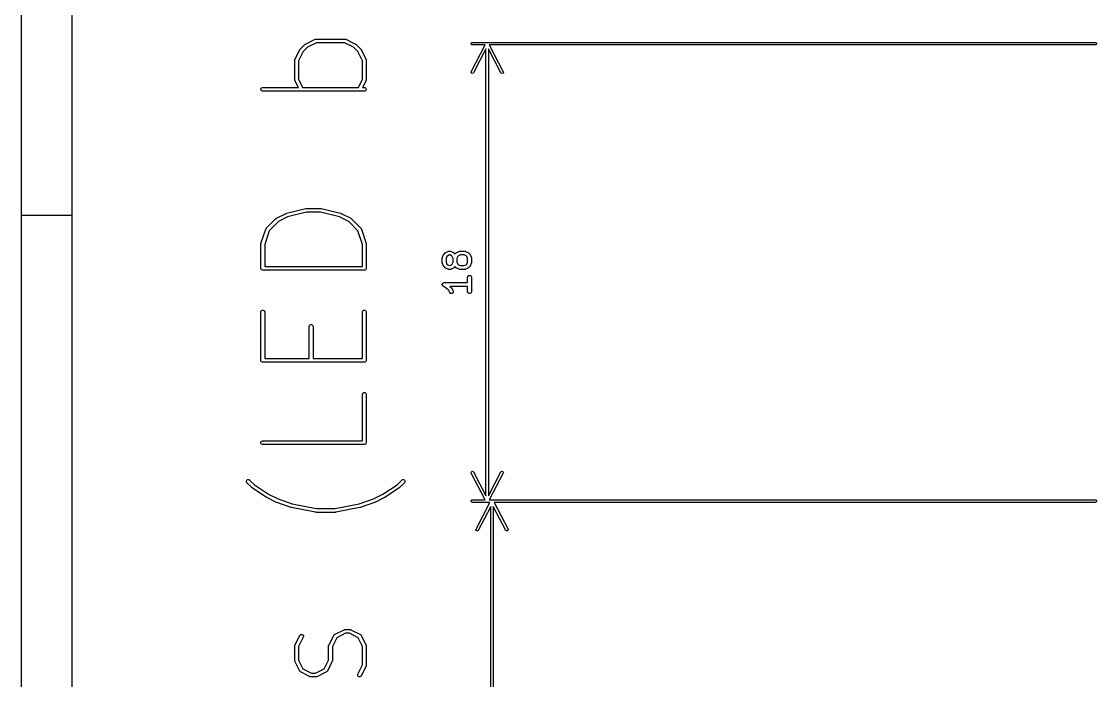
# Model space of a CAD drawing. Header units: inches. Extents: x 0.4 to 11.3, y -7.9 to -0.4.
# Drawn here: x 0.394 to 2.06, y -3.083 to -2.062 of the extents above; entities that cross this region are included whole.
import ezdxf

# ---------------------------------------------------------------- set-up
doc = ezdxf.new("R2010")
doc.units = ezdxf.units.IN
doc.header["$MEASUREMENT"] = 0
doc.layers.add('User.Drawings', color=9, linetype='CONTINUOUS', true_color=0xc2c2c2)

msp = doc.modelspace()

# ---------------------------------------------------------------- linework, layer by layer
at = {"layer": 'BLACK', "linetype": 'CONTINUOUS'}
for p, q in [((0.3937, -7.8743), (0.3937, -0.3937)), ((0.4724, -7.7956), (0.4724, -0.4724)), ((0.3937, -2.3622), (0.4724, -2.3622))]:
    msp.add_line(p, q, dxfattribs=at)
at = {"layer": 'User.Drawings', "linetype": 'CONTINUOUS'}
for p, q in [((0.8257, -2.105), (0.8332, -2.0975)), ((0.8332, -2.0975), (0.8335, -2.0973)), ((0.8335, -2.0973), (0.8336, -2.0972)), ((0.8335, -2.0973), (0.8335, -2.0973)), ((0.8336, -2.0972), (0.8337, -2.0971)), ((0.8337, -2.0971), (0.834, -2.097)), ((0.8337, -2.0971), (0.8337, -2.0971)), ((0.834, -2.097), (0.849, -2.0895)), ((0.851, -2.0951), (0.8371, -2.102)), ((0.849, -2.0895), (0.8495, -2.0893)), ((0.8495, -2.0893), (0.8496, -2.0892)), ((0.8496, -2.0892), (0.8497, -2.0892)), ((0.8497, -2.0892), (0.8503, -2.0892)), ((0.8503, -2.0892), (0.8953, -2.0892)), ((0.8946, -2.0951), (0.851, -2.0951)), ((0.9086, -2.102), (0.8946, -2.0951)), ((0.8953, -2.0892), (0.8959, -2.0892)), ((0.8959, -2.0892), (0.896, -2.0892)), ((0.896, -2.0892), (0.8961, -2.0893)), ((0.8961, -2.0893), (0.8966, -2.0895)), ((0.8966, -2.0895), (0.9116, -2.097)), ((0.9116, -2.097), (0.9119, -2.0971)), ((0.9119, -2.0971), (0.9119, -2.0971)), ((0.9119, -2.0971), (0.912, -2.0972)), ((0.912, -2.0972), (0.9121, -2.0973)), ((0.9121, -2.0973), (0.9122, -2.0973)), ((0.9122, -2.0973), (0.9124, -2.0975)), ((0.9124, -2.0975), (0.9199, -2.105)), ((1.0908, -2.0957), (1.0919, -2.0946)), ((1.0908, -2.0972), (1.0908, -2.0957)), ((1.0919, -2.0983), (1.0908, -2.0972)), ((1.0909, -2.1399), (1.1125, -2.0984)), ((1.0919, -2.0946), (1.0927, -2.0945)), ((1.0927, -2.0984), (1.0919, -2.0983)), ((1.0927, -2.0945), (2.0586, -2.0945)), ((1.1125, -2.0984), (1.0927, -2.0984)), ((2.0586, -2.0984), (1.119, -2.0984)), ((1.119, -2.0984), (1.1406, -2.1399)), ((2.0586, -2.0945), (2.0593, -2.0946)), ((2.0593, -2.0983), (2.0586, -2.0984)), ((2.0593, -2.0946), (2.0604, -2.0957)), ((2.0604, -2.0972), (2.0593, -2.0983)), ((2.0604, -2.0957), (2.0604, -2.0972)), ((0.8177, -2.1208), (0.8252, -2.1058)), ((0.8302, -2.1088), (0.8233, -2.1228)), ((0.8252, -2.1058), (0.8253, -2.1055)), ((0.8253, -2.1055), (0.8254, -2.1055)), ((0.8254, -2.1054), (0.8255, -2.1053)), ((0.8254, -2.1055), (0.8254, -2.1054)), ((0.8255, -2.1052), (0.8257, -2.105)), ((0.8255, -2.1053), (0.8255, -2.1052)), ((0.8371, -2.102), (0.8302, -2.1088)), ((0.9154, -2.1088), (0.9086, -2.102)), ((0.9223, -2.1228), (0.9154, -2.1088)), ((0.9199, -2.105), (0.9201, -2.1052)), ((0.9201, -2.1052), (0.9201, -2.1053)), ((0.9201, -2.1053), (0.9202, -2.1054)), ((0.9202, -2.1054), (0.9203, -2.1055)), ((0.9203, -2.1055), (0.9203, -2.1055)), ((0.9203, -2.1055), (0.9204, -2.1058)), ((0.9204, -2.1058), (0.9279, -2.1208)), ((1.1138, -2.1045), (1.0944, -2.1417)), ((1.1138, -2.7971), (1.1138, -2.1045)), ((1.1371, -2.1417), (1.1177, -2.1045)), ((1.1177, -2.1045), (1.1177, -2.7971)), ((0.8174, -2.1215), (0.8175, -2.1214)), ((0.8174, -2.1221), (0.8174, -2.1215)), ((0.8174, -2.1521), (0.8174, -2.1221)), ((0.8175, -2.1213), (0.8177, -2.1208)), ((0.8175, -2.1214), (0.8175, -2.1213)), ((0.8233, -2.1228), (0.8233, -2.1514)), ((0.9223, -2.1514), (0.9223, -2.1228)), ((0.9279, -2.1208), (0.9282, -2.1213)), ((0.9282, -2.1213), (0.9282, -2.1214)), ((0.9282, -2.1214), (0.9282, -2.1215)), ((0.9282, -2.1215), (0.9283, -2.1221)), ((0.9283, -2.1221), (0.9283, -2.1521)), ((1.0907, -2.1406), (1.0909, -2.1399)), ((1.0912, -2.1421), (1.0907, -2.1406)), ((1.0925, -2.1428), (1.0912, -2.1421)), ((1.0939, -2.1423), (1.0925, -2.1428)), ((1.0944, -2.1417), (1.0939, -2.1423)), ((1.1376, -2.1423), (1.1371, -2.1417)), ((1.139, -2.1428), (1.1376, -2.1423)), ((1.1403, -2.1421), (1.139, -2.1428)), ((1.1408, -2.1406), (1.1403, -2.1421)), ((1.1406, -2.1399), (1.1408, -2.1406)), ((0.7649, -2.1665), (0.7654, -2.1655)), ((0.7649, -2.1677), (0.7649, -2.1665)), ((0.7654, -2.1655), (0.7662, -2.1646)), ((0.7662, -2.1646), (0.7672, -2.1642)), ((0.7672, -2.1642), (0.7678, -2.1641)), ((0.7678, -2.1641), (0.823, -2.1641)), ((0.8174, -2.1527), (0.8174, -2.1521)), ((0.8175, -2.1528), (0.8174, -2.1527)), ((0.8175, -2.1529), (0.8175, -2.1528)), ((0.8177, -2.1534), (0.8175, -2.1529)), ((0.823, -2.1641), (0.8177, -2.1534)), ((0.8233, -2.1514), (0.8296, -2.1641)), ((0.8296, -2.1641), (0.916, -2.1641)), ((0.916, -2.1641), (0.9223, -2.1514)), ((0.9279, -2.1534), (0.9226, -2.1641)), ((0.9226, -2.1641), (0.9253, -2.1641)), ((0.9253, -2.1641), (0.9259, -2.1642)), ((0.9259, -2.1642), (0.9269, -2.1646)), ((0.9269, -2.1646), (0.9278, -2.1655)), ((0.9278, -2.1655), (0.9282, -2.1665)), ((0.9282, -2.1529), (0.9279, -2.1534)), ((0.9283, -2.1521), (0.9282, -2.1527)), ((0.9282, -2.1527), (0.9282, -2.1528)), ((0.9282, -2.1528), (0.9282, -2.1529)), ((0.9282, -2.1665), (0.9282, -2.1677)), ((0.7654, -2.1687), (0.7649, -2.1677)), ((0.7662, -2.1695), (0.7654, -2.1687)), ((0.7672, -2.17), (0.7662, -2.1695)), ((0.7678, -2.17), (0.7672, -2.17)), ((0.9253, -2.17), (0.7678, -2.17)), ((0.9259, -2.17), (0.9253, -2.17)), ((0.9269, -2.1695), (0.9259, -2.17)), ((0.9278, -2.1687), (0.9269, -2.1695)), ((0.9282, -2.1677), (0.9278, -2.1687)), ((0.789, -2.3669), (0.804, -2.3594)), ((0.8063, -2.3649), (0.7921, -2.372)), ((0.804, -2.3594), (0.804, -2.3594)), ((0.804, -2.3594), (0.8041, -2.3594)), ((0.8041, -2.3594), (0.8043, -2.3593)), ((0.8043, -2.3593), (0.8045, -2.3592)), ((0.8045, -2.3592), (0.8046, -2.3592)), ((0.8046, -2.3592), (0.8346, -2.3517)), ((0.8046, -2.3592), (0.8046, -2.3592)), ((0.8357, -2.3575), (0.8063, -2.3649)), ((0.8346, -2.3517), (0.8347, -2.3517)), ((0.8347, -2.3517), (0.8347, -2.3517)), ((0.8347, -2.3517), (0.835, -2.3517)), ((0.835, -2.3517), (0.8352, -2.3516)), ((0.8352, -2.3516), (0.8352, -2.3516)), ((0.8352, -2.3516), (0.8353, -2.3516)), ((0.8353, -2.3516), (0.8578, -2.3516)), ((0.8574, -2.3575), (0.8357, -2.3575)), ((0.8868, -2.3649), (0.8574, -2.3575)), ((0.8578, -2.3516), (0.8579, -2.3516)), ((0.8579, -2.3516), (0.858, -2.3516)), ((0.858, -2.3516), (0.8582, -2.3517)), ((0.8582, -2.3517), (0.8584, -2.3517)), ((0.8584, -2.3517), (0.8584, -2.3517)), ((0.8584, -2.3517), (0.8585, -2.3517)), ((0.8585, -2.3517), (0.8885, -2.3592)), ((0.9011, -2.372), (0.8868, -2.3649)), ((0.8885, -2.3592), (0.8886, -2.3592)), ((0.8886, -2.3592), (0.8886, -2.3592)), ((0.8886, -2.3592), (0.8888, -2.3593)), ((0.8888, -2.3593), (0.8891, -2.3594)), ((0.8891, -2.3594), (0.8891, -2.3594)), ((0.8891, -2.3594), (0.8891, -2.3594)), ((0.8891, -2.3594), (0.9041, -2.3669)), ((0.7725, -2.3836), (0.7728, -2.3831)), ((0.7728, -2.383), (0.7729, -2.3829)), ((0.7728, -2.3831), (0.7728, -2.383)), ((0.7729, -2.3829), (0.7732, -2.3825)), ((0.7732, -2.3825), (0.7882, -2.3675)), ((0.7921, -2.372), (0.7779, -2.3862)), ((0.7882, -2.3675), (0.7885, -2.3673)), ((0.7885, -2.3673), (0.7885, -2.3672)), ((0.7885, -2.3672), (0.7886, -2.3672)), ((0.7886, -2.3672), (0.7887, -2.3671)), ((0.7887, -2.3671), (0.7888, -2.3671)), ((0.7888, -2.3671), (0.789, -2.3669)), ((0.9152, -2.3862), (0.9011, -2.372)), ((0.9041, -2.3669), (0.9044, -2.3671)), ((0.9044, -2.3671), (0.9044, -2.3671)), ((0.9044, -2.3671), (0.9045, -2.3672)), ((0.9045, -2.3672), (0.9046, -2.3672)), ((0.9046, -2.3672), (0.9047, -2.3673)), ((0.9047, -2.3673), (0.9049, -2.3675)), ((0.9049, -2.3675), (0.9199, -2.3825)), ((0.9199, -2.3825), (0.9203, -2.3829)), ((0.9203, -2.3829), (0.9203, -2.383)), ((0.9203, -2.383), (0.9204, -2.3831)), ((0.9204, -2.3831), (0.9206, -2.3836)), ((0.765, -2.4061), (0.7725, -2.3836)), ((0.7779, -2.3862), (0.7708, -2.4075)), ((0.9223, -2.4075), (0.9152, -2.3862)), ((0.9206, -2.3836), (0.9281, -2.4061)), ((0.7649, -2.4065), (0.765, -2.4064)), ((0.7649, -2.4066), (0.7649, -2.4065)), ((0.7649, -2.4067), (0.7649, -2.4066)), ((0.7649, -2.4068), (0.7649, -2.4067)), ((0.7649, -2.4071), (0.7649, -2.4068)), ((0.7649, -2.4446), (0.7649, -2.4071)), ((0.765, -2.4064), (0.765, -2.4061)), ((0.7708, -2.4075), (0.7708, -2.4416)), ((0.9223, -2.4416), (0.9223, -2.4075)), ((0.9281, -2.4061), (0.9282, -2.4064)), ((0.9282, -2.4064), (0.9282, -2.4065)), ((0.9282, -2.4065), (0.9282, -2.4066)), ((0.9282, -2.4066), (0.9282, -2.4067)), ((0.9282, -2.4067), (0.9282, -2.4068)), ((0.9282, -2.4068), (0.9283, -2.4071)), ((0.9283, -2.4071), (0.9283, -2.4446)), ((1.0461, -2.4277), (1.0462, -2.4276)), ((1.0461, -2.4283), (1.0461, -2.4277)), ((1.0461, -2.4358), (1.0461, -2.4283)), ((1.0462, -2.4275), (1.0464, -2.427)), ((1.0462, -2.4276), (1.0462, -2.4275)), ((1.0464, -2.427), (1.0482, -2.4232)), ((1.0482, -2.4232), (1.0484, -2.423)), ((1.0484, -2.4229), (1.0485, -2.4228)), ((1.0484, -2.423), (1.0484, -2.4229)), ((1.0485, -2.4228), (1.0486, -2.4227)), ((1.0486, -2.4227), (1.0488, -2.4225)), ((1.0486, -2.4227), (1.0486, -2.4227)), ((1.0488, -2.4225), (1.0507, -2.4206)), ((1.0507, -2.4206), (1.0509, -2.4204)), ((1.0509, -2.4204), (1.0509, -2.4203)), ((1.0509, -2.4203), (1.051, -2.4203)), ((1.051, -2.4203), (1.0511, -2.4202)), ((1.0511, -2.4202), (1.0512, -2.4202)), ((1.0512, -2.4202), (1.0514, -2.42)), ((1.0514, -2.42), (1.0552, -2.4182)), ((1.0533, -2.4263), (1.052, -2.429)), ((1.052, -2.429), (1.052, -2.4351)), ((1.0545, -2.4251), (1.0533, -2.4263)), ((1.0572, -2.4237), (1.0545, -2.4251)), ((1.0552, -2.4182), (1.0557, -2.4179)), ((1.0557, -2.4179), (1.0558, -2.4179)), ((1.0558, -2.4179), (1.0559, -2.4179)), ((1.0559, -2.4179), (1.0565, -2.4178)), ((1.0565, -2.4178), (1.0584, -2.4178)), ((1.0577, -2.4237), (1.0572, -2.4237)), ((1.0604, -2.4251), (1.0577, -2.4237)), ((1.0584, -2.4178), (1.059, -2.4179)), ((1.059, -2.4179), (1.0591, -2.4179)), ((1.0591, -2.4179), (1.0592, -2.4179)), ((1.0592, -2.4179), (1.0597, -2.4182)), ((1.0597, -2.4182), (1.0635, -2.42)), ((1.0616, -2.4263), (1.0604, -2.4251)), ((1.0629, -2.429), (1.0616, -2.4263)), ((1.0629, -2.4351), (1.0629, -2.429)), ((1.0635, -2.42), (1.0637, -2.4202)), ((1.0637, -2.4202), (1.0638, -2.4202)), ((1.0638, -2.4202), (1.0639, -2.4203)), ((1.0639, -2.4203), (1.0639, -2.4203)), ((1.0639, -2.4203), (1.064, -2.4204)), ((1.064, -2.4204), (1.0642, -2.4206)), ((1.0642, -2.4206), (1.0659, -2.4222)), ((1.0659, -2.4222), (1.0675, -2.4206)), ((1.0675, -2.4206), (1.0678, -2.4204)), ((1.0678, -2.4204), (1.0678, -2.4203)), ((1.0678, -2.4203), (1.0679, -2.4203)), ((1.0679, -2.4203), (1.068, -2.4202)), ((1.068, -2.4202), (1.0681, -2.4202)), ((1.0681, -2.4202), (1.0683, -2.42)), ((1.0683, -2.42), (1.0721, -2.4182)), ((1.0702, -2.4263), (1.0688, -2.429)), ((1.0688, -2.429), (1.0688, -2.4351)), ((1.0714, -2.4251), (1.0702, -2.4263)), ((1.0741, -2.4237), (1.0714, -2.4251)), ((1.0721, -2.4182), (1.0726, -2.4179)), ((1.0726, -2.4179), (1.0727, -2.4179)), ((1.0727, -2.4179), (1.0728, -2.4179)), ((1.0728, -2.4179), (1.0734, -2.4178)), ((1.0734, -2.4178), (1.0809, -2.4178)), ((1.0802, -2.4237), (1.0741, -2.4237)), ((1.0829, -2.4251), (1.0802, -2.4237)), ((1.0809, -2.4178), (1.0815, -2.4179)), ((1.0815, -2.4179), (1.0816, -2.4179)), ((1.0816, -2.4179), (1.0817, -2.4179)), ((1.0817, -2.4179), (1.0822, -2.4182)), ((1.0822, -2.4182), (1.0859, -2.42)), ((1.0841, -2.4263), (1.0829, -2.4251)), ((1.0854, -2.429), (1.0841, -2.4263)), ((1.0854, -2.4351), (1.0854, -2.429)), ((1.0859, -2.42), (1.0862, -2.4202)), ((1.0862, -2.4202), (1.0863, -2.4202)), ((1.0863, -2.4202), (1.0864, -2.4203)), ((1.0864, -2.4203), (1.0864, -2.4203)), ((1.0864, -2.4203), (1.0865, -2.4204)), ((1.0865, -2.4204), (1.0867, -2.4206)), ((1.0867, -2.4206), (1.0886, -2.4225)), ((1.0886, -2.4225), (1.0888, -2.4227)), ((1.0888, -2.4227), (1.0888, -2.4227)), ((1.0888, -2.4227), (1.0889, -2.4228)), ((1.0889, -2.4228), (1.089, -2.4229)), ((1.089, -2.4229), (1.089, -2.423)), ((1.089, -2.423), (1.0891, -2.4232)), ((1.0891, -2.4232), (1.091, -2.427)), ((1.091, -2.427), (1.0912, -2.4275)), ((1.0912, -2.4275), (1.0912, -2.4276)), ((1.0912, -2.4276), (1.0913, -2.4277)), ((1.0913, -2.4277), (1.0913, -2.4283)), ((1.0913, -2.4283), (1.0913, -2.4358)), ((0.7649, -2.4451), (0.7649, -2.4446)), ((0.7654, -2.4462), (0.7649, -2.4451)), ((0.7662, -2.447), (0.7654, -2.4462)), ((0.7672, -2.4475), (0.7662, -2.447)), ((0.7678, -2.4475), (0.7672, -2.4475)), ((0.9253, -2.4475), (0.7678, -2.4475)), ((0.7708, -2.4416), (0.9223, -2.4416)), ((0.9259, -2.4475), (0.9253, -2.4475)), ((0.9269, -2.447), (0.9259, -2.4475)), ((0.9278, -2.4462), (0.9269, -2.447)), ((0.9282, -2.4451), (0.9278, -2.4462)), ((0.9283, -2.4446), (0.9282, -2.4451)), ((1.0461, -2.4364), (1.0461, -2.4358)), ((1.0462, -2.4365), (1.0461, -2.4364)), ((1.0462, -2.4366), (1.0462, -2.4365)), ((1.0464, -2.4371), (1.0462, -2.4366)), ((1.0482, -2.4409), (1.0464, -2.4371)), ((1.0484, -2.4411), (1.0482, -2.4409)), ((1.0484, -2.4412), (1.0484, -2.4411)), ((1.0485, -2.4413), (1.0484, -2.4412)), ((1.0486, -2.4413), (1.0485, -2.4413)), ((1.0486, -2.4414), (1.0486, -2.4413)), ((1.0488, -2.4416), (1.0486, -2.4414)), ((1.0507, -2.4435), (1.0488, -2.4416)), ((1.0509, -2.4437), (1.0507, -2.4435)), ((1.051, -2.4438), (1.0509, -2.4437)), ((1.0509, -2.4437), (1.0509, -2.4437)), ((1.0511, -2.4439), (1.051, -2.4438)), ((1.0512, -2.4439), (1.0511, -2.4439)), ((1.0514, -2.4441), (1.0512, -2.4439)), ((1.0552, -2.4459), (1.0514, -2.4441)), ((1.052, -2.4351), (1.0533, -2.4378)), ((1.0533, -2.4378), (1.0545, -2.439)), ((1.0545, -2.439), (1.0572, -2.4403)), ((1.0557, -2.4461), (1.0552, -2.4459)), ((1.0558, -2.4461), (1.0557, -2.4461)), ((1.0559, -2.4462), (1.0558, -2.4461)), ((1.0565, -2.4462), (1.0559, -2.4462)), ((1.0584, -2.4462), (1.0565, -2.4462)), ((1.0572, -2.4403), (1.0577, -2.4403)), ((1.0577, -2.4403), (1.0604, -2.439)), ((1.059, -2.4462), (1.0584, -2.4462)), ((1.0591, -2.4461), (1.059, -2.4462)), ((1.0592, -2.4461), (1.0591, -2.4461)), ((1.0597, -2.4459), (1.0592, -2.4461)), ((1.0635, -2.4441), (1.0597, -2.4459)), ((1.0604, -2.439), (1.0616, -2.4378)), ((1.0616, -2.4378), (1.0629, -2.4351)), ((1.0637, -2.4439), (1.0635, -2.4441)), ((1.0638, -2.4439), (1.0637, -2.4439)), ((1.0639, -2.4438), (1.0638, -2.4439)), ((1.064, -2.4437), (1.0639, -2.4437)), ((1.0639, -2.4437), (1.0639, -2.4438)), ((1.0642, -2.4435), (1.064, -2.4437)), ((1.0659, -2.4418), (1.0642, -2.4435)), ((1.0675, -2.4435), (1.0659, -2.4418)), ((1.0678, -2.4437), (1.0675, -2.4435)), ((1.0679, -2.4438), (1.0678, -2.4437)), ((1.0678, -2.4437), (1.0678, -2.4437)), ((1.068, -2.4439), (1.0679, -2.4438)), ((1.0681, -2.4439), (1.068, -2.4439)), ((1.0683, -2.4441), (1.0681, -2.4439)), ((1.0721, -2.4459), (1.0683, -2.4441)), ((1.0688, -2.4351), (1.0702, -2.4378)), ((1.0702, -2.4378), (1.0714, -2.439)), ((1.0714, -2.439), (1.0741, -2.4403)), ((1.0726, -2.4461), (1.0721, -2.4459)), ((1.0727, -2.4461), (1.0726, -2.4461)), ((1.0728, -2.4462), (1.0727, -2.4461)), ((1.0734, -2.4462), (1.0728, -2.4462)), ((1.0809, -2.4462), (1.0734, -2.4462)), ((1.0741, -2.4403), (1.0802, -2.4403)), ((1.0802, -2.4403), (1.0829, -2.439)), ((1.0815, -2.4462), (1.0809, -2.4462)), ((1.0816, -2.4461), (1.0815, -2.4462)), ((1.0817, -2.4461), (1.0816, -2.4461)), ((1.0822, -2.4459), (1.0817, -2.4461)), ((1.0859, -2.4441), (1.0822, -2.4459)), ((1.0829, -2.439), (1.0841, -2.4378)), ((1.0841, -2.4378), (1.0854, -2.4351)), ((1.0862, -2.4439), (1.0859, -2.4441)), ((1.0863, -2.4439), (1.0862, -2.4439)), ((1.0864, -2.4438), (1.0863, -2.4439)), ((1.0865, -2.4437), (1.0864, -2.4437)), ((1.0864, -2.4437), (1.0864, -2.4438)), ((1.0867, -2.4435), (1.0865, -2.4437)), ((1.0886, -2.4416), (1.0867, -2.4435)), ((1.0888, -2.4414), (1.0886, -2.4416)), ((1.0889, -2.4413), (1.0888, -2.4413)), ((1.0888, -2.4413), (1.0888, -2.4414)), ((1.089, -2.4412), (1.0889, -2.4413)), ((1.0891, -2.4409), (1.089, -2.4411)), ((1.089, -2.4411), (1.089, -2.4412)), ((1.091, -2.4371), (1.0891, -2.4409)), ((1.0912, -2.4366), (1.091, -2.4371)), ((1.0913, -2.4364), (1.0912, -2.4365)), ((1.0912, -2.4365), (1.0912, -2.4366)), ((1.0913, -2.4358), (1.0913, -2.4364)), ((1.0482, -2.4668), (1.0484, -2.4666)), ((1.0484, -2.4666), (1.049, -2.4666)), ((1.049, -2.4666), (1.049, -2.4666)), ((1.049, -2.4666), (1.049, -2.4666)), ((1.049, -2.4666), (1.049, -2.4666)), ((1.049, -2.4666), (1.0854, -2.4666)), ((1.0854, -2.4583), (1.0855, -2.4577)), ((1.0854, -2.4666), (1.0854, -2.4583)), ((1.0855, -2.4577), (1.0859, -2.4566)), ((1.0859, -2.4566), (1.0867, -2.4558)), ((1.0867, -2.4558), (1.0878, -2.4554)), ((1.0878, -2.4554), (1.089, -2.4554)), ((1.089, -2.4554), (1.09, -2.4558)), ((1.09, -2.4558), (1.0908, -2.4566)), ((1.0908, -2.4566), (1.0913, -2.4577)), ((1.0913, -2.4577), (1.0913, -2.4583)), ((1.0913, -2.4583), (1.0913, -2.4808)), ((1.0461, -2.469), (1.0462, -2.4687)), ((1.0461, -2.4693), (1.0461, -2.469)), ((1.0461, -2.4695), (1.0461, -2.4693)), ((1.0461, -2.4698), (1.0461, -2.4695)), ((1.0461, -2.4701), (1.0461, -2.4698)), ((1.0462, -2.4704), (1.0461, -2.4701)), ((1.0462, -2.4687), (1.0463, -2.4684)), ((1.0463, -2.4707), (1.0462, -2.4704)), ((1.0463, -2.4684), (1.0464, -2.4682)), ((1.0464, -2.4709), (1.0463, -2.4707)), ((1.0464, -2.4682), (1.0466, -2.4679)), ((1.0466, -2.4712), (1.0464, -2.4709)), ((1.0466, -2.4679), (1.0468, -2.4677)), ((1.0468, -2.4714), (1.0466, -2.4712)), ((1.0468, -2.4677), (1.0469, -2.4674)), ((1.0469, -2.4716), (1.0468, -2.4714)), ((1.0469, -2.4674), (1.0472, -2.4673)), ((1.0474, -2.472), (1.0469, -2.4716)), ((1.0472, -2.4673), (1.0474, -2.4671)), ((1.0474, -2.4671), (1.0476, -2.467)), ((1.0528, -2.4756), (1.0474, -2.472)), ((1.0474, -2.472), (1.0474, -2.472)), ((1.0474, -2.472), (1.0474, -2.472)), ((1.0474, -2.472), (1.0474, -2.472)), ((1.0476, -2.467), (1.0479, -2.4668)), ((1.0479, -2.4668), (1.0482, -2.4668)), ((1.056, -2.4788), (1.0528, -2.4756)), ((1.0576, -2.4821), (1.056, -2.4788)), ((1.0579, -2.4826), (1.0576, -2.4821)), ((1.0588, -2.4833), (1.0579, -2.4826)), ((1.0854, -2.4725), (1.058, -2.4725)), ((1.058, -2.4725), (1.0605, -2.4749)), ((1.0599, -2.4837), (1.0588, -2.4833)), ((1.0605, -2.4749), (1.0607, -2.4752)), ((1.0607, -2.4752), (1.0607, -2.4752)), ((1.0607, -2.4752), (1.0608, -2.4753)), ((1.0608, -2.4753), (1.0608, -2.4754)), ((1.0608, -2.4754), (1.0609, -2.4755)), ((1.0609, -2.4755), (1.061, -2.4757)), ((1.061, -2.4757), (1.0629, -2.4795)), ((1.0621, -2.4831), (1.061, -2.4836)), ((1.0628, -2.4822), (1.0621, -2.4831)), ((1.0632, -2.4812), (1.0628, -2.4822)), ((1.0629, -2.4795), (1.0631, -2.48)), ((1.0631, -2.48), (1.0632, -2.4812)), ((1.0854, -2.4808), (1.0854, -2.4725)), ((1.0855, -2.4814), (1.0854, -2.4808)), ((1.0859, -2.4824), (1.0855, -2.4814)), ((1.0867, -2.4832), (1.0859, -2.4824)), ((1.0878, -2.4837), (1.0867, -2.4832)), ((1.09, -2.4832), (1.089, -2.4837)), ((1.0908, -2.4824), (1.09, -2.4832)), ((1.0913, -2.4814), (1.0908, -2.4824)), ((1.0913, -2.4808), (1.0913, -2.4814)), ((1.061, -2.4836), (1.0599, -2.4837)), ((1.089, -2.4837), (1.0878, -2.4837)), ((0.7649, -2.5115), (0.7654, -2.5104)), ((0.7649, -2.5121), (0.7649, -2.5115)), ((0.7649, -2.587), (0.7649, -2.5121)), ((0.7654, -2.5104), (0.7662, -2.5096)), ((0.7662, -2.5096), (0.7672, -2.5092)), ((0.7672, -2.5092), (0.7684, -2.5092)), ((0.7684, -2.5092), (0.7695, -2.5096)), ((0.7695, -2.5096), (0.7703, -2.5104)), ((0.7703, -2.5104), (0.7707, -2.5115)), ((0.7707, -2.5115), (0.7708, -2.5121)), ((0.7708, -2.5121), (0.7708, -2.5841)), ((0.9223, -2.5121), (0.9224, -2.5115)), ((0.9223, -2.5841), (0.9223, -2.5121)), ((0.9224, -2.5115), (0.9228, -2.5104)), ((0.9228, -2.5104), (0.9237, -2.5096)), ((0.9237, -2.5096), (0.9247, -2.5092)), ((0.9247, -2.5092), (0.9259, -2.5092)), ((0.9259, -2.5092), (0.9269, -2.5096)), ((0.9269, -2.5096), (0.9278, -2.5104)), ((0.9278, -2.5104), (0.9282, -2.5115)), ((0.9282, -2.5115), (0.9283, -2.5121)), ((0.9283, -2.5121), (0.9283, -2.587)), ((0.8399, -2.534), (0.8404, -2.5329)), ((0.8404, -2.5329), (0.8412, -2.5321)), ((0.8412, -2.5321), (0.8422, -2.5317)), ((0.8422, -2.5317), (0.8434, -2.5317)), ((0.8434, -2.5317), (0.8445, -2.5321)), ((0.8445, -2.5321), (0.8453, -2.5329)), ((0.8453, -2.5329), (0.8457, -2.534)), ((0.8399, -2.5345), (0.8399, -2.534)), ((0.8399, -2.5841), (0.8399, -2.5345)), ((0.8457, -2.534), (0.8458, -2.5345)), ((0.8458, -2.5345), (0.8458, -2.5841)), ((0.7649, -2.5876), (0.7649, -2.587)), ((0.7654, -2.5887), (0.7649, -2.5876)), ((0.7662, -2.5895), (0.7654, -2.5887)), ((0.7672, -2.5899), (0.7662, -2.5895)), ((0.7678, -2.59), (0.7672, -2.5899)), ((0.9253, -2.59), (0.7678, -2.59)), ((0.7708, -2.5841), (0.8399, -2.5841)), ((0.8458, -2.5841), (0.9223, -2.5841)), ((0.9259, -2.5899), (0.9253, -2.59)), ((0.9269, -2.5895), (0.9259, -2.5899)), ((0.9278, -2.5887), (0.9269, -2.5895)), ((0.9282, -2.5876), (0.9278, -2.5887)), ((0.9283, -2.587), (0.9282, -2.5876)), ((0.9223, -2.6395), (0.9224, -2.639)), ((0.9223, -2.7116), (0.9223, -2.6395)), ((0.9224, -2.639), (0.9228, -2.6379)), ((0.9228, -2.6379), (0.9237, -2.6371)), ((0.9237, -2.6371), (0.9247, -2.6366)), ((0.9247, -2.6366), (0.9259, -2.6366)), ((0.9259, -2.6366), (0.9269, -2.6371)), ((0.9269, -2.6371), (0.9278, -2.6379)), ((0.9278, -2.6379), (0.9282, -2.639)), ((0.9282, -2.639), (0.9283, -2.6395)), ((0.9283, -2.6395), (0.9283, -2.7145)), ((0.7649, -2.7139), (0.7654, -2.7129)), ((0.7649, -2.7151), (0.7649, -2.7139)), ((0.7654, -2.7162), (0.7649, -2.7151)), ((0.7654, -2.7129), (0.7662, -2.7121)), ((0.7662, -2.717), (0.7654, -2.7162)), ((0.7662, -2.7121), (0.7672, -2.7116)), ((0.7672, -2.7116), (0.7678, -2.7116)), ((0.7678, -2.7116), (0.9223, -2.7116)), ((0.9278, -2.7162), (0.9269, -2.717)), ((0.9282, -2.7151), (0.9278, -2.7162)), ((0.9283, -2.7145), (0.9282, -2.7151)), ((0.7672, -2.7174), (0.7662, -2.717)), ((0.7678, -2.7175), (0.7672, -2.7174)), ((0.9253, -2.7175), (0.7678, -2.7175)), ((0.9259, -2.7174), (0.9253, -2.7175)), ((0.9269, -2.717), (0.9259, -2.7174)), ((1.0907, -2.7609), (1.0912, -2.7595)), ((1.0909, -2.7617), (1.0907, -2.7609)), ((1.1125, -2.8031), (1.0909, -2.7617)), ((1.0912, -2.7595), (1.0925, -2.7588)), ((1.0925, -2.7588), (1.0939, -2.7593)), ((1.0939, -2.7593), (1.0944, -2.7599)), ((1.0944, -2.7599), (1.1138, -2.7971)), ((1.1177, -2.7971), (1.1371, -2.7599)), ((1.1406, -2.7617), (1.119, -2.8031)), ((1.1371, -2.7599), (1.1376, -2.7593)), ((1.1376, -2.7593), (1.139, -2.7588)), ((1.139, -2.7588), (1.1403, -2.7595)), ((1.1403, -2.7595), (1.1408, -2.7609)), ((1.1408, -2.7609), (1.1406, -2.7617)), ((0.7424, -2.7739), (0.7429, -2.7729)), ((0.7424, -2.7751), (0.7424, -2.7739)), ((0.7429, -2.7762), (0.7424, -2.7751)), ((0.7429, -2.7729), (0.7437, -2.7721)), ((0.7432, -2.7766), (0.7429, -2.7762)), ((0.7507, -2.7841), (0.7432, -2.7766)), ((0.7437, -2.7721), (0.7447, -2.7716)), ((0.7447, -2.7716), (0.7459, -2.7716)), ((0.7459, -2.7716), (0.747, -2.7721)), ((0.747, -2.7721), (0.7474, -2.7724)), ((0.7474, -2.7724), (0.7547, -2.7797)), ((0.7547, -2.7797), (0.7768, -2.7945)), ((0.9538, -2.7945), (0.9759, -2.7797)), ((0.9759, -2.7797), (0.9832, -2.7724)), ((0.9874, -2.7766), (0.9799, -2.7841)), ((0.9832, -2.7724), (0.9837, -2.7721)), ((0.9837, -2.7721), (0.9847, -2.7716)), ((0.9847, -2.7716), (0.9859, -2.7716)), ((0.9859, -2.7716), (0.9869, -2.7721)), ((0.9869, -2.7721), (0.9877, -2.7729)), ((0.9877, -2.7762), (0.9874, -2.7766)), ((0.9877, -2.7729), (0.9882, -2.7739)), ((0.9882, -2.7751), (0.9877, -2.7762)), ((0.9882, -2.7739), (0.9882, -2.7751)), ((0.751, -2.7843), (0.7507, -2.7841)), ((0.7507, -2.7841), (0.7507, -2.7841)), ((0.7507, -2.7841), (0.7507, -2.7841)), ((0.7512, -2.7845), (0.751, -2.7843)), ((0.7737, -2.7995), (0.7512, -2.7845)), ((0.7512, -2.7845), (0.7512, -2.7845)), ((0.7512, -2.7845), (0.7512, -2.7845)), ((0.7738, -2.7996), (0.7737, -2.7995)), ((0.774, -2.7997), (0.7738, -2.7996)), ((0.789, -2.8072), (0.774, -2.7997)), ((0.7768, -2.7945), (0.7915, -2.8018)), ((0.9392, -2.8018), (0.9538, -2.7945)), ((0.9566, -2.7997), (0.9416, -2.8072)), ((0.9568, -2.7996), (0.9566, -2.7997)), ((0.9569, -2.7995), (0.9568, -2.7996)), ((0.9794, -2.7845), (0.9569, -2.7995)), ((0.9797, -2.7843), (0.9794, -2.7845)), ((0.9794, -2.7845), (0.9794, -2.7845)), ((0.9794, -2.7845), (0.9794, -2.7845)), ((0.9799, -2.7841), (0.9797, -2.7843)), ((0.9799, -2.7841), (0.9799, -2.7841)), ((0.9799, -2.7841), (0.9799, -2.7841)), ((0.7892, -2.8072), (0.789, -2.8072)), ((0.7894, -2.8073), (0.7892, -2.8072)), ((0.8119, -2.8148), (0.7894, -2.8073)), ((0.7915, -2.8018), (0.8136, -2.8092)), ((0.8121, -2.8149), (0.8119, -2.8148)), ((0.8122, -2.8149), (0.8121, -2.8149)), ((0.8497, -2.8224), (0.8122, -2.8149)), ((0.8136, -2.8092), (0.8506, -2.8166)), ((0.8506, -2.8166), (0.88, -2.8166)), ((0.88, -2.8166), (0.917, -2.8092)), ((0.9184, -2.8149), (0.8809, -2.8224)), ((0.917, -2.8092), (0.9392, -2.8018)), ((0.9186, -2.8149), (0.9184, -2.8149)), ((0.9187, -2.8148), (0.9186, -2.8149)), ((0.9412, -2.8073), (0.9187, -2.8148)), ((0.9414, -2.8072), (0.9412, -2.8073)), ((0.9416, -2.8072), (0.9414, -2.8072)), ((1.0908, -2.8044), (1.0919, -2.8033)), ((1.0908, -2.8059), (1.0908, -2.8044)), ((1.0919, -2.8069), (1.0908, -2.8059)), ((1.0919, -2.8033), (1.0927, -2.8031)), ((1.0927, -2.8071), (1.0919, -2.8069)), ((1.0927, -2.8031), (1.1125, -2.8031)), ((1.1001, -2.8071), (1.0927, -2.8071)), ((1.0984, -2.8486), (1.12, -2.8071)), ((1.12, -2.8071), (1.1001, -2.8071)), ((1.1213, -2.8132), (1.1019, -2.8504)), ((1.119, -2.8031), (2.0586, -2.8031)), ((1.1213, -3.486), (1.1213, -2.8132)), ((1.1446, -2.8504), (1.1252, -2.8132)), ((1.1252, -2.8132), (1.1252, -3.486)), ((2.0586, -2.8071), (1.1265, -2.8071)), ((1.1265, -2.8071), (1.1481, -2.8486)), ((2.0586, -2.8031), (2.0593, -2.8033)), ((2.0593, -2.8069), (2.0586, -2.8071)), ((2.0593, -2.8033), (2.0604, -2.8044)), ((2.0604, -2.8059), (2.0593, -2.8069)), ((2.0604, -2.8044), (2.0604, -2.8059)), ((0.85, -2.8224), (0.8497, -2.8224)), ((0.8497, -2.8224), (0.8497, -2.8224)), ((0.8497, -2.8224), (0.8497, -2.8224)), ((0.8503, -2.8225), (0.85, -2.8224)), ((0.8803, -2.8225), (0.8503, -2.8225)), ((0.8503, -2.8225), (0.8503, -2.8225)), ((0.8503, -2.8225), (0.8503, -2.8225)), ((0.8806, -2.8224), (0.8803, -2.8225)), ((0.8803, -2.8225), (0.8803, -2.8225)), ((0.8803, -2.8225), (0.8803, -2.8225)), ((0.8809, -2.8224), (0.8806, -2.8224)), ((0.8809, -2.8224), (0.8809, -2.8224)), ((0.8809, -2.8224), (0.8809, -2.8224)), ((1.0982, -2.8493), (1.0984, -2.8486)), ((1.0986, -2.8507), (1.0982, -2.8493)), ((1.1483, -2.8493), (1.1478, -2.8507)), ((1.1481, -2.8486), (1.1483, -2.8493)), ((1.1, -2.8514), (1.0986, -2.8507)), ((1.1014, -2.851), (1.1, -2.8514)), ((1.1019, -2.8504), (1.1014, -2.851)), ((1.1451, -2.851), (1.1446, -2.8504)), ((1.1465, -2.8514), (1.1451, -2.851)), ((1.1478, -2.8507), (1.1465, -2.8514)), ((0.8177, -3.0282), (0.8252, -3.0132)), ((0.8305, -3.0158), (0.8233, -3.0302)), ((0.8252, -3.0132), (0.8255, -3.0127)), ((0.8255, -3.0127), (0.8264, -3.0119)), ((0.8264, -3.0119), (0.8274, -3.0116)), ((0.8274, -3.0116), (0.8286, -3.0116)), ((0.8286, -3.0116), (0.8296, -3.0122)), ((0.8296, -3.0122), (0.8304, -3.013)), ((0.8304, -3.013), (0.8307, -3.0141)), ((0.8307, -3.0153), (0.8305, -3.0158)), ((0.8307, -3.0141), (0.8307, -3.0153)), ((0.8702, -3.0282), (0.8777, -3.0132)), ((0.8825, -3.0167), (0.8758, -3.0302)), ((0.8777, -3.0131), (0.8777, -3.013)), ((0.8777, -3.013), (0.8778, -3.013)), ((0.8777, -3.0132), (0.8777, -3.0131)), ((0.8778, -3.013), (0.878, -3.0127)), ((0.878, -3.0127), (0.8783, -3.0124)), ((0.8783, -3.0124), (0.8785, -3.0122)), ((0.8785, -3.0122), (0.8788, -3.012)), ((0.8788, -3.012), (0.8788, -3.0119)), ((0.8788, -3.0119), (0.8789, -3.0119)), ((0.8789, -3.0119), (0.879, -3.0118)), ((0.879, -3.0118), (0.894, -3.0043)), ((0.896, -3.0099), (0.8825, -3.0167)), ((0.894, -3.0043), (0.8945, -3.0041)), ((0.8945, -3.0041), (0.8946, -3.0041)), ((0.8946, -3.0041), (0.8947, -3.0041)), ((0.8947, -3.0041), (0.8953, -3.004)), ((0.8953, -3.004), (0.9028, -3.004)), ((0.9021, -3.0099), (0.896, -3.0099)), ((0.9156, -3.0167), (0.9021, -3.0099)), ((0.9028, -3.004), (0.9034, -3.0041)), ((0.9034, -3.0041), (0.9035, -3.0041)), ((0.9035, -3.0041), (0.9036, -3.0041)), ((0.9036, -3.0041), (0.9041, -3.0043)), ((0.9041, -3.0043), (0.9191, -3.0118)), ((0.9223, -3.0302), (0.9156, -3.0167)), ((0.9191, -3.0118), (0.9192, -3.0119)), ((0.9192, -3.0119), (0.9193, -3.0119)), ((0.9193, -3.0119), (0.9193, -3.012)), ((0.9193, -3.012), (0.9196, -3.0122)), ((0.9196, -3.0122), (0.9199, -3.0124)), ((0.9199, -3.0124), (0.9201, -3.0127)), ((0.9201, -3.0127), (0.9203, -3.013)), ((0.9203, -3.013), (0.9204, -3.013)), ((0.9204, -3.013), (0.9204, -3.0131)), ((0.9204, -3.0131), (0.9204, -3.0132)), ((0.9204, -3.0132), (0.9279, -3.0282)), ((0.8174, -3.0289), (0.8175, -3.0288)), ((0.8174, -3.0295), (0.8174, -3.0289)), ((0.8174, -3.052), (0.8174, -3.0295)), ((0.8175, -3.0287), (0.8177, -3.0282)), ((0.8175, -3.0288), (0.8175, -3.0287)), ((0.8233, -3.0302), (0.8233, -3.0513)), ((0.8699, -3.0289), (0.87, -3.0288)), ((0.8699, -3.0295), (0.8699, -3.0289)), ((0.8699, -3.0513), (0.8699, -3.0295)), ((0.87, -3.0287), (0.8702, -3.0282)), ((0.87, -3.0288), (0.87, -3.0287)), ((0.8758, -3.0302), (0.8758, -3.052)), ((0.9223, -3.0588), (0.9223, -3.0302)), ((0.9279, -3.0282), (0.9282, -3.0287)), ((0.9282, -3.0287), (0.9282, -3.0288)), ((0.9282, -3.0288), (0.9282, -3.0289)), ((0.9282, -3.0289), (0.9283, -3.0295)), ((0.9283, -3.0295), (0.9283, -3.0595)), ((0.8174, -3.0526), (0.8174, -3.052)), ((0.8175, -3.0527), (0.8174, -3.0526)), ((0.8175, -3.0528), (0.8175, -3.0527)), ((0.8177, -3.0533), (0.8175, -3.0528)), ((0.8252, -3.0683), (0.8177, -3.0533)), ((0.8233, -3.0513), (0.83, -3.0648)), ((0.83, -3.0648), (0.8435, -3.0715)), ((0.8496, -3.0715), (0.8631, -3.0648)), ((0.8631, -3.0648), (0.8699, -3.0513)), ((0.8754, -3.0533), (0.868, -3.0683)), ((0.8757, -3.0528), (0.8754, -3.0533)), ((0.8758, -3.052), (0.8757, -3.0526)), ((0.8757, -3.0526), (0.8757, -3.0527)), ((0.8757, -3.0527), (0.8757, -3.0528)), ((0.9152, -3.0732), (0.9223, -3.0588)), ((0.9279, -3.0608), (0.9204, -3.0758)), ((0.9282, -3.0603), (0.9279, -3.0608)), ((0.9283, -3.0595), (0.9282, -3.0601)), ((0.9282, -3.0601), (0.9282, -3.0602)), ((0.9282, -3.0602), (0.9282, -3.0603)), ((0.8252, -3.0684), (0.8252, -3.0683)), ((0.8253, -3.0685), (0.8252, -3.0684)), ((0.8252, -3.0684), (0.8252, -3.0684)), ((0.8255, -3.0688), (0.8253, -3.0685)), ((0.8258, -3.069), (0.8255, -3.0688)), ((0.826, -3.0693), (0.8258, -3.069)), ((0.8263, -3.0695), (0.826, -3.0693)), ((0.8264, -3.0695), (0.8263, -3.0695)), ((0.8264, -3.0696), (0.8264, -3.0695)), ((0.8265, -3.0696), (0.8264, -3.0696)), ((0.8415, -3.0771), (0.8265, -3.0696)), ((0.842, -3.0773), (0.8415, -3.0771)), ((0.8421, -3.0773), (0.842, -3.0773)), ((0.8422, -3.0774), (0.8421, -3.0773)), ((0.8428, -3.0774), (0.8422, -3.0774)), ((0.8503, -3.0774), (0.8428, -3.0774)), ((0.8435, -3.0715), (0.8496, -3.0715)), ((0.8509, -3.0774), (0.8503, -3.0774)), ((0.851, -3.0773), (0.8509, -3.0774)), ((0.8511, -3.0773), (0.851, -3.0773)), ((0.8516, -3.0771), (0.8511, -3.0773)), ((0.8666, -3.0696), (0.8516, -3.0771)), ((0.8667, -3.0696), (0.8666, -3.0696)), ((0.8668, -3.0695), (0.8667, -3.0696)), ((0.8671, -3.0693), (0.8668, -3.0695)), ((0.8668, -3.0695), (0.8668, -3.0695)), ((0.8674, -3.069), (0.8671, -3.0693)), ((0.8676, -3.0688), (0.8674, -3.069)), ((0.8678, -3.0685), (0.8676, -3.0688)), ((0.8679, -3.0684), (0.8678, -3.0685)), ((0.868, -3.0683), (0.8679, -3.0684)), ((0.8679, -3.0684), (0.8679, -3.0684)), ((0.9149, -3.0748), (0.915, -3.0737)), ((0.9152, -3.0759), (0.9149, -3.0748)), ((0.915, -3.0737), (0.9152, -3.0732)), ((0.916, -3.0768), (0.9152, -3.0759)), ((0.917, -3.0773), (0.916, -3.0768)), ((0.9182, -3.0774), (0.917, -3.0773)), ((0.9193, -3.077), (0.9182, -3.0774)), ((0.9201, -3.0763), (0.9193, -3.077)), ((0.9204, -3.0758), (0.9201, -3.0763))]:
    msp.add_line(p, q, dxfattribs=at)

doc.saveas('drawing.dxf')
